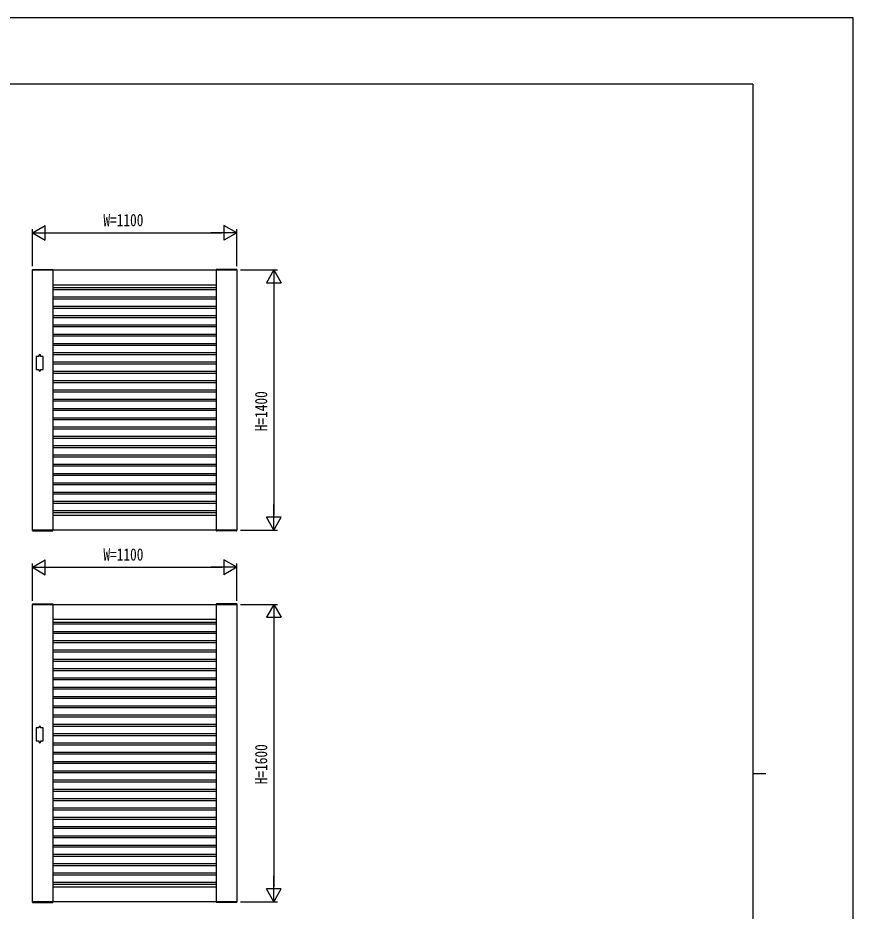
# Model space of a CAD drawing. Units: millimetres on the paper. Extents: x -297 to 297, y -210 to 210.
# Drawn here: x 72.1 to 297, y -30.4 to 210 of the extents above; entities that cross this region are included whole.
import ezdxf
from ezdxf.enums import TextEntityAlignment as Align

# ---------------------------------------------------------------- set-up
doc = ezdxf.new("R2010")
doc.units = ezdxf.units.MM
for name, color, linetype in [('0-2_YKK_A1', 4, 'Continuous'), ('0-3_YKK_D', 6, 'Continuous'), ('0-4_YKK_ZWAK', 7, 'Continuous')]:
    doc.layers.add(name, color=color, linetype=linetype)
doc.styles.add('ＭＳ ゴシック', font='')
doc.styles.get('ＭＳ ゴシック').set_extended_font_data('MS Gothic')

msp = doc.modelspace()

# ---------------------------------------------------------------- linework, layer by layer
at = {"layer": '0-2_YKK_A1'}
for p, q in [((75.991, 142.278), (75.984, 142.15)), ((75.984, 142.15), (81.534, 142.15)), ((76.041, 142.325), (81.477, 142.325)), ((81.509, 142.15), (81.509, 72.15)), ((81.527, 142.278), (81.534, 142.15)), ((125.491, 142.278), (125.484, 142.15)), ((131.034, 142.15), (125.484, 142.15)), ((125.509, 142.15), (125.509, 72.15)), ((130.977, 142.325), (125.541, 142.325)), ((131.027, 142.278), (131.034, 142.15)), ((81.509, 138.15), (125.509, 138.15)), ((81.509, 137.4), (125.509, 137.4)), ((81.509, 136.9), (125.509, 136.9)), ((81.509, 134.9), (125.509, 134.9)), ((81.509, 134.4), (125.509, 134.4)), ((81.509, 132.4), (125.509, 132.4)), ((81.509, 131.9), (125.509, 131.9)), ((81.509, 129.9), (125.509, 129.9)), ((81.509, 129.4), (125.509, 129.4)), ((81.509, 127.4), (125.509, 127.4)), ((81.509, 126.9), (125.509, 126.9)), ((81.509, 124.9), (125.509, 124.9)), ((81.509, 124.4), (125.509, 124.4)), ((81.509, 122.4), (125.509, 122.4)), ((81.509, 121.9), (125.509, 121.9)), ((77.709, 118.9), (77.709, 119.15)), ((78.209, 118.9), (78.209, 119.15)), ((81.509, 119.9), (125.509, 119.9)), ((81.509, 119.4), (125.509, 119.4)), ((77.709, 115.4), (77.709, 115.15)), ((78.209, 115.4), (78.209, 115.15)), ((81.509, 117.4), (125.509, 117.4)), ((81.509, 116.9), (125.509, 116.9)), ((81.509, 114.9), (125.509, 114.9)), ((81.509, 114.4), (125.509, 114.4)), ((81.509, 112.4), (125.509, 112.4)), ((81.509, 111.9), (125.509, 111.9)), ((81.509, 109.9), (125.509, 109.9)), ((81.509, 109.4), (125.509, 109.4)), ((81.509, 107.4), (125.509, 107.4)), ((81.509, 106.9), (125.509, 106.9)), ((81.509, 104.9), (125.509, 104.9)), ((81.509, 104.4), (125.509, 104.4)), ((81.509, 102.4), (125.509, 102.4)), ((81.509, 101.9), (125.509, 101.9)), ((81.509, 99.9), (125.509, 99.9)), ((81.509, 99.4), (125.509, 99.4)), ((81.509, 97.4), (125.509, 97.4)), ((81.509, 96.9), (125.509, 96.9)), ((81.509, 94.9), (125.509, 94.9)), ((81.509, 94.4), (125.509, 94.4)), ((81.509, 92.4), (125.509, 92.4)), ((81.509, 91.9), (125.509, 91.9)), ((81.509, 89.9), (125.509, 89.9)), ((81.509, 89.4), (125.509, 89.4)), ((81.509, 87.4), (125.509, 87.4)), ((81.509, 86.9), (125.509, 86.9)), ((81.509, 84.9), (125.509, 84.9)), ((81.509, 84.4), (125.509, 84.4)), ((81.509, 82.4), (125.509, 82.4)), ((81.509, 81.9), (125.509, 81.9)), ((81.509, 79.9), (125.509, 79.9)), ((81.509, 79.4), (125.509, 79.4)), ((81.509, 77.4), (125.509, 77.4)), ((81.509, 76.9), (125.509, 76.9)), ((81.509, 76.15), (125.509, 76.15)), ((75.984, 72.15), (81.534, 72.15)), ((75.991, 72.022), (75.984, 72.15)), ((81.527, 72.022), (81.534, 72.15)), ((131.034, 72.15), (125.484, 72.15)), ((125.491, 72.022), (125.484, 72.15)), ((131.027, 72.022), (131.034, 72.15)), ((76.041, 71.975), (81.477, 71.975)), ((130.977, 71.975), (125.541, 71.975)), ((75.991, 52.278), (75.984, 52.15)), ((75.984, 52.15), (81.534, 52.15)), ((76.041, 52.325), (81.477, 52.325)), ((81.509, 52.15), (81.509, -27.85)), ((81.527, 52.278), (81.534, 52.15)), ((125.491, 52.278), (125.484, 52.15)), ((131.034, 52.15), (125.484, 52.15)), ((125.509, 52.15), (125.509, -27.85)), ((130.977, 52.325), (125.541, 52.325)), ((131.027, 52.278), (131.034, 52.15)), ((81.509, 48.15), (125.509, 48.15)), ((81.509, 47.4), (125.509, 47.4)), ((81.509, 46.9), (125.509, 46.9)), ((81.509, 44.9), (125.509, 44.9)), ((81.509, 44.4), (125.509, 44.4)), ((81.509, 42.4), (125.509, 42.4)), ((81.509, 41.9), (125.509, 41.9)), ((81.509, 39.9), (125.509, 39.9)), ((81.509, 39.4), (125.509, 39.4)), ((81.509, 37.4), (125.509, 37.4)), ((81.509, 36.9), (125.509, 36.9)), ((81.509, 34.9), (125.509, 34.9)), ((81.509, 34.4), (125.509, 34.4)), ((81.509, 32.4), (125.509, 32.4)), ((81.509, 31.9), (125.509, 31.9)), ((81.509, 29.9), (125.509, 29.9)), ((81.509, 29.4), (125.509, 29.4)), ((81.509, 27.4), (125.509, 27.4)), ((81.509, 26.9), (125.509, 26.9)), ((81.509, 24.9), (125.509, 24.9)), ((81.509, 24.4), (125.509, 24.4)), ((81.509, 22.4), (125.509, 22.4)), ((81.509, 21.9), (125.509, 21.9)), ((81.509, 19.9), (125.509, 19.9)), ((81.509, 19.4), (125.509, 19.4)), ((77.709, 18.9), (77.709, 19.15)), ((78.209, 18.9), (78.209, 19.15)), ((81.509, 17.4), (125.509, 17.4)), ((81.509, 16.9), (125.509, 16.9)), ((77.709, 15.4), (77.709, 15.15)), ((78.209, 15.4), (78.209, 15.15)), ((81.509, 14.9), (125.509, 14.9)), ((81.509, 14.4), (125.509, 14.4)), ((81.509, 12.4), (125.509, 12.4)), ((81.509, 11.9), (125.509, 11.9)), ((81.509, 9.9), (125.509, 9.9)), ((81.509, 9.4), (125.509, 9.4)), ((81.509, 7.4), (125.509, 7.4)), ((81.509, 6.9), (125.509, 6.9)), ((81.509, 4.9), (125.509, 4.9)), ((81.509, 4.4), (125.509, 4.4)), ((81.509, 2.4), (125.509, 2.4)), ((81.509, 1.9), (125.509, 1.9)), ((81.509, -0.1), (125.509, -0.1)), ((81.509, -0.6), (125.509, -0.6)), ((81.509, -2.6), (125.509, -2.6)), ((81.509, -3.1), (125.509, -3.1)), ((81.509, -5.1), (125.509, -5.1)), ((81.509, -5.6), (125.509, -5.6)), ((81.509, -7.6), (125.509, -7.6)), ((81.509, -8.1), (125.509, -8.1)), ((81.509, -10.1), (125.509, -10.1)), ((81.509, -10.6), (125.509, -10.6)), ((81.509, -12.6), (125.509, -12.6)), ((81.509, -13.1), (125.509, -13.1)), ((81.509, -15.1), (125.509, -15.1)), ((81.509, -15.6), (125.509, -15.6)), ((81.509, -17.6), (125.509, -17.6)), ((81.509, -18.1), (125.509, -18.1)), ((81.509, -20.1), (125.509, -20.1)), ((81.509, -20.6), (125.509, -20.6)), ((81.509, -22.6), (125.509, -22.6)), ((81.509, -23.1), (125.509, -23.1)), ((81.509, -23.85), (125.509, -23.85)), ((75.984, -27.85), (81.534, -27.85)), ((75.991, -27.978), (75.984, -27.85)), ((76.041, -28.025), (81.477, -28.025)), ((81.527, -27.978), (81.534, -27.85)), ((131.034, -27.85), (125.484, -27.85)), ((125.491, -27.978), (125.484, -27.85)), ((130.977, -28.025), (125.541, -28.025)), ((131.027, -27.978), (131.034, -27.85))]:
    msp.add_line(p, q, dxfattribs=at)
for points in [[(76.009, 142.15), (131.009, 142.15), (131.009, 72.15), (76.009, 72.15)], [(76.009, 52.15), (131.009, 52.15), (131.009, -27.85), (76.009, -27.85)]]:
    msp.add_lwpolyline(points, close=True, dxfattribs=at)
for points in [[(77.709, 118.9), (77.009, 118.9), (77.009, 115.4), (77.709, 115.4)], [(78.209, 115.4), (78.909, 115.4), (78.909, 118.9), (78.209, 118.9)], [(77.709, 18.9), (77.009, 18.9), (77.009, 15.4), (77.709, 15.4)], [(78.209, 15.4), (78.909, 15.4), (78.909, 18.9), (78.209, 18.9)]]:
    msp.add_lwpolyline(points, dxfattribs=at)
for centre, radius, start, end in [((76.041, 142.275), 0.05, 90, 177), ((81.477, 142.275), 0.05, 3, 90), ((125.541, 142.275), 0.05, 90, 177), ((130.977, 142.275), 0.05, 3, 90), ((77.959, 119.15), 0.25, 0, 180), ((77.959, 115.15), 0.25, 180, 0), ((76.041, 72.025), 0.05, 183, 270), ((81.477, 72.025), 0.05, 270, 357), ((125.541, 72.025), 0.05, 183, 270), ((130.977, 72.025), 0.05, 270, 357), ((76.041, 52.275), 0.05, 90, 177), ((81.477, 52.275), 0.05, 3, 90), ((125.541, 52.275), 0.05, 90, 177), ((130.977, 52.275), 0.05, 3, 90), ((77.959, 19.15), 0.25, 0, 180), ((77.959, 15.15), 0.25, 180, 0), ((76.041, -27.975), 0.05, 183, 270), ((81.477, -27.975), 0.05, 270, 357), ((125.541, -27.975), 0.05, 183, 270), ((130.977, -27.975), 0.05, 270, 357)]:
    msp.add_arc(centre, radius, start, end, dxfattribs=at)
at = {"layer": '0-3_YKK_D'}
for p, q in [((76.009, 152.15), (79.473, 154.15)), ((79.473, 150.15), (79.473, 154.15)), ((131.009, 152.15), (127.545, 154.15)), ((127.545, 154.15), (127.545, 150.15)), ((76.009, 143.15), (76.009, 153.15)), ((76.009, 152.15), (79.473, 150.15)), ((76.009, 152.15), (82.937, 152.15)), ((80.009, 152.15), (127.009, 152.15)), ((131.009, 152.15), (124.081, 152.15)), ((131.009, 152.15), (127.545, 150.15)), ((131.009, 143.15), (131.009, 153.15)), ((132.009, 142.15), (142.009, 142.15)), ((141.009, 142.15), (139.009, 138.686)), ((141.009, 142.15), (143.009, 138.686)), ((141.009, 142.15), (141.009, 135.222)), ((139.009, 138.686), (143.009, 138.686)), ((141.009, 138.15), (141.009, 76.15)), ((141.009, 72.15), (141.009, 79.078)), ((141.009, 72.15), (139.009, 75.614)), ((143.009, 75.614), (139.009, 75.614)), ((141.009, 72.15), (143.009, 75.614)), ((132.009, 72.15), (142.009, 72.15)), ((76.009, 62.15), (79.473, 64.15)), ((76.009, 53.15), (76.009, 63.15)), ((79.473, 60.15), (79.473, 64.15)), ((131.009, 62.15), (127.545, 64.15)), ((127.545, 64.15), (127.545, 60.15)), ((131.009, 53.15), (131.009, 63.15)), ((76.009, 62.15), (79.473, 60.15)), ((76.009, 62.15), (82.937, 62.15)), ((80.009, 62.15), (127.009, 62.15)), ((131.009, 62.15), (124.081, 62.15)), ((131.009, 62.15), (127.545, 60.15)), ((132.009, 52.15), (142.009, 52.15)), ((141.009, 52.15), (139.009, 48.686)), ((141.009, 52.15), (143.009, 48.686)), ((141.009, 52.15), (141.009, 45.222)), ((139.009, 48.686), (143.009, 48.686)), ((141.009, 48.15), (141.009, -23.85)), ((141.009, -27.85), (141.009, -20.922)), ((141.009, -27.85), (139.009, -24.386)), ((143.009, -24.386), (139.009, -24.386)), ((141.009, -27.85), (143.009, -24.386)), ((132.009, -27.85), (142.009, -27.85))]:
    msp.add_line(p, q, dxfattribs=at)
at = {"layer": '0-4_YKK_ZWAK'}
for p, q in [((270.001, 192.15), (-275.999, 192.15)), ((270.001, 192.15), (270.001, -178.85)), ((270.001, 6.65), (273.501, 6.65))]:
    msp.add_line(p, q, dxfattribs=at)
msp.add_lwpolyline([(-297, -210), (297, -210), (297, 210), (-297, 210)], close=True, dxfattribs=at)

# ---------------------------------------------------------------- texts
at = {"layer": '0-3_YKK_D', "style": 'ＭＳ ゴシック', "width": 0.8}
for p in [(95.109, 152.95), (95.109, 62.95)]:
    msp.add_text('W=1100', height=3.299, dxfattribs=at).set_placement(p, align=Align.BOTTOM_LEFT)
for s, p in [('H=1400', (140.209, 98.75)), ('H=1600', (140.209, 3.75))]:
    msp.add_text(s, height=3.299, rotation=90, dxfattribs=at).set_placement(p, align=Align.BOTTOM_LEFT)

doc.saveas('drawing.dxf')
